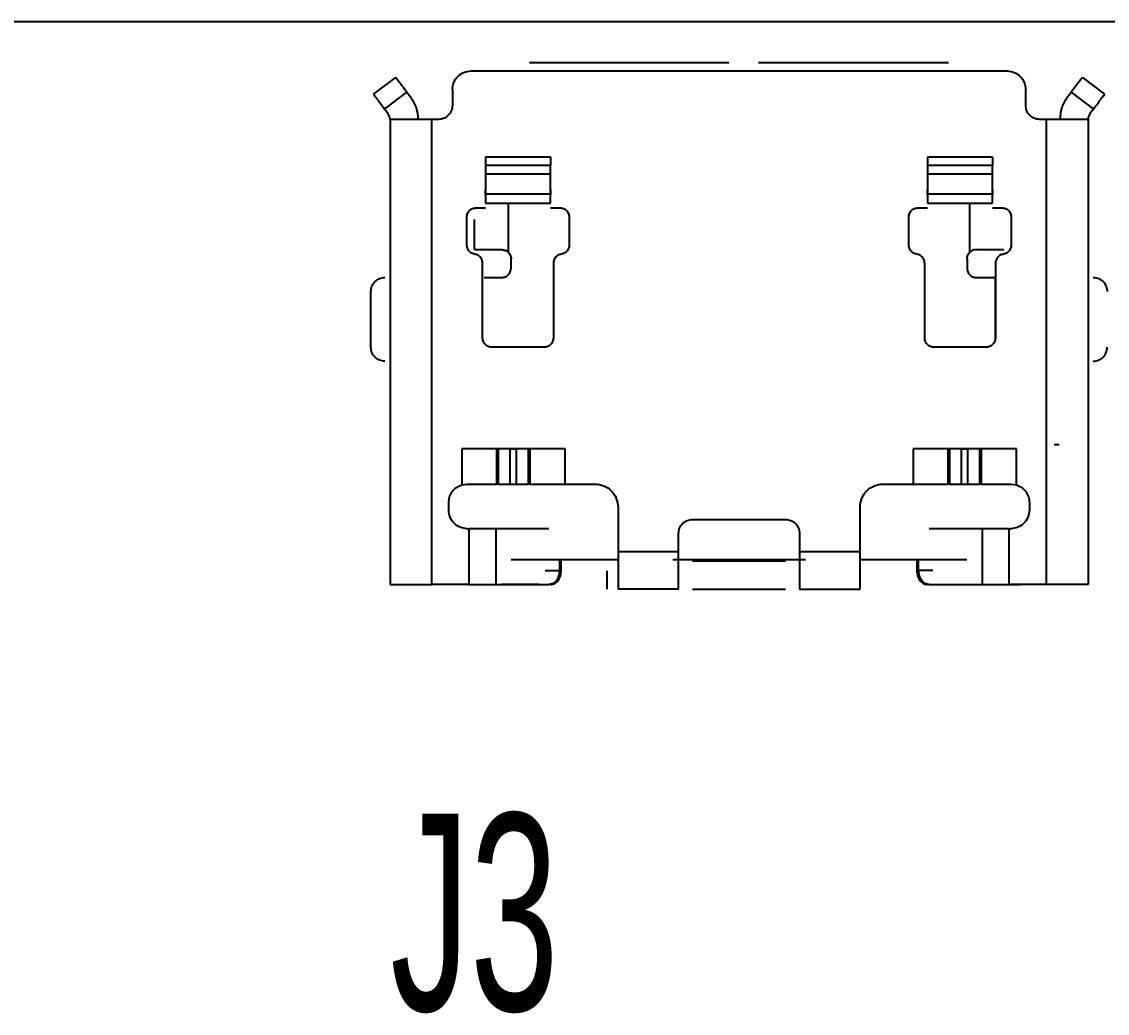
# Model space of a CAD drawing. Header units: millimetres. Extents: x 60 to 360, y 96 to 187.
# Drawn here: x 251.38 to 263.04, y 169.76 to 180.42 of the extents above; entities that cross this region are included whole.
import ezdxf

# ---------------------------------------------------------------- set-up
doc = ezdxf.new("R2010")
doc.units = ezdxf.units.MM
doc.styles.add('SLDTEXTSTYLE0', font='TXT', dxfattribs={"width": 0.605})

msp = doc.modelspace()

# ---------------------------------------------------------------- linework, layer by layer
at = {"color": 7, "linetype": 'Continuous', "lineweight": 25}
for p, q in [((280.978, 180.424), (249.345, 180.424)), ((256.204, 179.894), (261.964, 179.894)), ((256.834, 179.984), (258.974, 179.984)), ((259.294, 179.984), (261.334, 179.984)), ((255.155, 179.644), (255.395, 179.825)), ((262.773, 179.825), (263.012, 179.644)), ((255.276, 179.484), (255.515, 179.665)), ((255.515, 179.665), (255.553, 179.615)), ((256.004, 179.694), (256.004, 179.524)), ((262.164, 179.524), (262.164, 179.694)), ((262.614, 179.615), (262.652, 179.665)), ((262.652, 179.665), (262.892, 179.484)), ((255.314, 179.434), (255.276, 179.484)), ((262.892, 179.484), (262.854, 179.434)), ((255.334, 179.374), (255.334, 174.374)), ((255.854, 179.374), (255.784, 179.374)), ((255.784, 174.374), (255.784, 179.374)), ((262.384, 179.374), (262.314, 179.374)), ((262.384, 179.374), (262.384, 174.374)), ((262.834, 179.374), (262.834, 174.374)), ((257.059, 178.966), (256.359, 178.966)), ((261.809, 178.966), (261.109, 178.966)), ((257.059, 178.879), (256.359, 178.879)), ((256.359, 178.879), (256.359, 178.787)), ((257.059, 178.787), (257.059, 178.879)), ((261.809, 178.879), (261.109, 178.879)), ((261.109, 178.879), (261.109, 178.787)), ((261.809, 178.787), (261.809, 178.879)), ((256.359, 178.787), (257.059, 178.787)), ((256.359, 178.787), (256.359, 178.574)), ((257.059, 178.574), (257.059, 178.787)), ((261.109, 178.787), (261.809, 178.787)), ((261.109, 178.787), (261.109, 178.574)), ((261.809, 178.574), (261.809, 178.787)), ((256.359, 178.562), (256.359, 178.619)), ((257.059, 178.619), (257.059, 178.562)), ((261.109, 178.562), (261.109, 178.619)), ((261.809, 178.619), (261.809, 178.562)), ((256.359, 178.574), (257.059, 178.574)), ((256.359, 178.574), (256.359, 178.474)), ((257.059, 178.474), (257.059, 178.574)), ((261.109, 178.574), (261.809, 178.574)), ((261.109, 178.574), (261.109, 178.474)), ((261.809, 178.474), (261.809, 178.574)), ((256.259, 178.424), (256.359, 178.424)), ((256.359, 178.474), (257.059, 178.474)), ((257.059, 178.424), (257.159, 178.424)), ((261.009, 178.424), (261.109, 178.424)), ((261.109, 178.474), (261.809, 178.474)), ((261.809, 178.424), (261.909, 178.424)), ((256.159, 178.024), (256.159, 178.324)), ((257.259, 178.324), (257.259, 178.024)), ((260.909, 178.024), (260.909, 178.324)), ((262.009, 178.324), (262.009, 178.024)), ((256.329, 177.024), (256.329, 177.826)), ((256.634, 177.774), (256.634, 177.874)), ((257.089, 177.826), (257.089, 177.024)), ((261.079, 177.024), (261.079, 177.826)), ((261.534, 177.874), (261.534, 177.774)), ((261.839, 177.826), (261.839, 177.024)), ((256.347, 177.674), (256.534, 177.674)), ((261.634, 177.674), (261.83, 177.674)), ((261.83, 177.674), (261.838, 177.674)), ((261.838, 177.674), (261.838, 177.018)), ((255.128, 176.924), (255.128, 177.524)), ((256.989, 176.924), (256.429, 176.924)), ((261.739, 176.924), (261.179, 176.924)), ((256.104, 175.834), (256.104, 175.444)), ((257.214, 175.834), (256.104, 175.834)), ((256.478, 175.834), (256.478, 175.454)), ((256.5, 175.454), (256.5, 175.834)), ((256.625, 175.454), (256.625, 175.834)), ((256.625, 175.834), (256.693, 175.834)), ((256.625, 175.834), (256.693, 175.834)), ((256.693, 175.834), (256.625, 175.834)), ((256.693, 175.454), (256.693, 175.834)), ((256.818, 175.834), (256.818, 175.454)), ((256.84, 175.454), (256.84, 175.834)), ((257.214, 175.454), (257.214, 175.834)), ((260.954, 175.834), (260.954, 175.454)), ((262.064, 175.834), (260.954, 175.834)), ((261.328, 175.834), (261.328, 175.454)), ((261.35, 175.454), (261.35, 175.834)), ((261.475, 175.454), (261.475, 175.834)), ((261.475, 175.834), (261.543, 175.834)), ((261.475, 175.834), (261.543, 175.834)), ((261.543, 175.834), (261.475, 175.834)), ((261.543, 175.454), (261.543, 175.834)), ((261.668, 175.834), (261.668, 175.454)), ((261.69, 175.454), (261.69, 175.834)), ((262.064, 175.444), (262.064, 175.834)), ((256.104, 175.444), (256.164, 175.454)), ((256.5, 175.454), (256.478, 175.454)), ((256.625, 175.454), (256.693, 175.454)), ((256.84, 175.454), (256.818, 175.454)), ((257.214, 175.454), (257.534, 175.454)), ((260.634, 175.454), (260.954, 175.454)), ((261.35, 175.454), (261.328, 175.454)), ((261.475, 175.454), (261.543, 175.454)), ((261.69, 175.454), (261.668, 175.454)), ((262.004, 175.454), (262.064, 175.444)), ((255.964, 175.174), (255.964, 175.254)), ((262.204, 175.254), (262.204, 175.174)), ((257.784, 175.204), (257.784, 174.724)), ((260.384, 174.724), (260.384, 175.204)), ((258.584, 175.074), (259.584, 175.074)), ((256.164, 174.974), (256.179, 174.974)), ((256.179, 174.974), (256.179, 174.374)), ((257.04, 174.974), (256.469, 174.974)), ((256.469, 174.974), (256.469, 174.374)), ((258.434, 174.724), (258.434, 174.924)), ((259.734, 174.924), (259.734, 174.724)), ((261.699, 174.974), (261.128, 174.974)), ((261.699, 174.374), (261.699, 174.974)), ((261.988, 174.974), (262.004, 174.974)), ((261.988, 174.374), (261.988, 174.974)), ((256.635, 174.644), (257.784, 174.644)), ((257.154, 174.644), (257.154, 174.524)), ((257.173, 174.524), (257.173, 174.644)), ((258.434, 174.724), (257.784, 174.724)), ((258.371, 174.644), (259.797, 174.644)), ((260.384, 174.724), (259.734, 174.724)), ((260.384, 174.644), (261.533, 174.644)), ((260.995, 174.644), (260.995, 174.524)), ((261.013, 174.524), (261.013, 174.644)), ((257, 174.524), (257.154, 174.524)), ((257.664, 174.522), (257.664, 174.324)), ((259.584, 174.624), (258.584, 174.624)), ((261.168, 174.524), (261.013, 174.524)), ((256.179, 174.374), (255.784, 174.374)), ((256.058, 174.374), (255.944, 174.374)), ((256.469, 174.374), (257.04, 174.374)), ((256.934, 174.374), (256.535, 174.374)), ((258.434, 174.324), (257.784, 174.324)), ((258.584, 174.324), (259.584, 174.324)), ((259.734, 174.324), (260.384, 174.324)), ((261.128, 174.374), (261.699, 174.374)), ((261.234, 174.374), (261.633, 174.374)), ((262.384, 174.374), (261.988, 174.374)), ((262.224, 174.374), (262.109, 174.374))]:
    msp.add_line(p, q, dxfattribs=at)
at = {"color": 8, "linetype": 'Continuous', "lineweight": 25}
for p, q in [((256.604, 178.474), (256.604, 177.945)), ((261.564, 177.945), (261.564, 178.474)), ((256.24, 177.974), (256.24, 178.296))]:
    msp.add_line(p, q, dxfattribs=at)
at = {"color": 7, "linetype": 'Continuous', "lineweight": 25}
for points, knots in [([(256.004, 179.694), (256.007, 179.72), (256.013, 179.772), (256.059, 179.839), (256.125, 179.885), (256.178, 179.891), (256.204, 179.894)], [0, 0, 0, 0, 0.249997, 0.499998, 0.750005, 1, 1, 1, 1]), ([(261.964, 179.894), (261.99, 179.891), (262.043, 179.885), (262.109, 179.839), (262.155, 179.772), (262.161, 179.72), (262.164, 179.694)], [0, 0, 0, 0, 0.250004, 0.5, 0.750005, 1, 1, 1, 1]), ([(255.515, 179.665), (255.5, 179.686), (255.468, 179.728), (255.428, 179.78), (255.4, 179.817), (255.397, 179.822), (255.395, 179.825)], [0, 0, 0, 0, 0.249998, 0.499999, 0.75, 1, 1, 1, 1]), ([(262.773, 179.825), (262.771, 179.822), (262.767, 179.817), (262.739, 179.78), (262.7, 179.728), (262.668, 179.686), (262.652, 179.665)], [0, 0, 0, 0, 0.249999, 0.500001, 0.750002, 1, 1, 1, 1]), ([(255.155, 179.644), (255.157, 179.642), (255.161, 179.637), (255.189, 179.6), (255.229, 179.547), (255.26, 179.505), (255.276, 179.484)], [0, 0, 0, 0, 0.249999, 0.5, 0.75, 1, 1, 1, 1]), ([(262.892, 179.484), (262.908, 179.505), (262.939, 179.547), (262.979, 179.6), (263.007, 179.637), (263.011, 179.642), (263.012, 179.644)], [0, 0, 0, 0, 0.250006, 0.500004, 0.750001, 1, 1, 1, 1]), ([(255.553, 179.615), (255.577, 179.578), (255.623, 179.504), (255.63, 179.417), (255.634, 179.374)], [0, 0, 0, 0, 0.499991, 1, 1, 1, 1]), ([(262.534, 179.374), (262.538, 179.417), (262.545, 179.504), (262.591, 179.578), (262.614, 179.615)], [0, 0, 0, 0, 0.500008, 1, 1, 1, 1]), ([(255.334, 179.374), (255.333, 179.385), (255.331, 179.406), (255.32, 179.425), (255.314, 179.434)], [0, 0, 0, 0, 0.500017, 1, 1, 1, 1]), ([(256.004, 179.524), (256.002, 179.504), (255.997, 179.465), (255.962, 179.415), (255.913, 179.381), (255.874, 179.376), (255.854, 179.374)], [0, 0, 0, 0, 0.250002, 0.5, 0.749998, 1, 1, 1, 1]), ([(262.314, 179.374), (262.294, 179.376), (262.255, 179.381), (262.205, 179.415), (262.171, 179.465), (262.166, 179.504), (262.164, 179.524)], [0, 0, 0, 0, 0.2499992, 0.5000082, 0.7500039, 1, 1, 1, 1]), ([(262.854, 179.434), (262.848, 179.425), (262.837, 179.406), (262.835, 179.385), (262.834, 179.374)], [0, 0, 0, 0, 0.499983, 1, 1, 1, 1]), ([(255.784, 179.374), (255.725, 179.374), (255.607, 179.374), (255.458, 179.374), (255.354, 179.374), (255.341, 179.374), (255.334, 179.374)], [0, 0, 0, 0, 0.249999, 0.499998, 0.749999, 1, 1, 1, 1]), ([(262.834, 179.374), (262.827, 179.374), (262.814, 179.374), (262.71, 179.374), (262.561, 179.374), (262.443, 179.374), (262.384, 179.374)], [0, 0, 0, 0, 0.250001, 0.499998, 0.749996, 1, 1, 1, 1]), ([(256.359, 178.966), (256.359, 178.957), (256.359, 178.94), (256.359, 178.915), (256.359, 178.894), (256.359, 178.884), (256.359, 178.879)], [0, 0, 0, 0, 0.250029, 0.500004, 0.75, 1, 1, 1, 1]), ([(257.059, 178.966), (257.059, 178.957), (257.059, 178.94), (257.059, 178.915), (257.059, 178.894), (257.059, 178.884), (257.059, 178.879)], [0, 0, 0, 0, 0.250029, 0.500004, 0.75, 1, 1, 1, 1]), ([(261.109, 178.966), (261.109, 178.957), (261.109, 178.94), (261.109, 178.915), (261.109, 178.894), (261.109, 178.884), (261.109, 178.879)], [0, 0, 0, 0, 0.250029, 0.500004, 0.75, 1, 1, 1, 1]), ([(261.809, 178.966), (261.809, 178.957), (261.809, 178.94), (261.809, 178.915), (261.809, 178.894), (261.809, 178.884), (261.809, 178.879)], [0, 0, 0, 0, 0.250029, 0.500004, 0.75, 1, 1, 1, 1]), ([(256.159, 178.324), (256.16, 178.337), (256.163, 178.363), (256.187, 178.396), (256.22, 178.419), (256.246, 178.422), (256.259, 178.424)], [0, 0, 0, 0, 0.249983, 0.499998, 0.749994, 1, 1, 1, 1]), ([(257.159, 178.424), (257.172, 178.422), (257.198, 178.419), (257.231, 178.396), (257.254, 178.363), (257.257, 178.337), (257.259, 178.324)], [0, 0, 0, 0, 0.250006, 0.500002, 0.750017, 1, 1, 1, 1]), ([(260.909, 178.324), (260.91, 178.337), (260.913, 178.363), (260.937, 178.396), (260.97, 178.419), (260.996, 178.422), (261.009, 178.424)], [0, 0, 0, 0, 0.249976, 0.500003, 0.749996, 1, 1, 1, 1]), ([(261.909, 178.424), (261.922, 178.422), (261.948, 178.419), (261.981, 178.396), (262.004, 178.363), (262.007, 178.337), (262.009, 178.324)], [0, 0, 0, 0, 0.2499849, 0.5000023, 0.7500197, 1, 1, 1, 1]), ([(256.244, 177.925), (256.232, 177.928), (256.209, 177.934), (256.182, 177.957), (256.163, 177.988), (256.16, 178.012), (256.159, 178.024)], [0, 0, 0, 0, 0.249988, 0.5, 0.750024, 1, 1, 1, 1]), ([(257.259, 178.024), (257.258, 178.012), (257.255, 177.988), (257.236, 177.957), (257.208, 177.934), (257.185, 177.928), (257.174, 177.925)], [0, 0, 0, 0, 0.249973, 0.500006, 0.750016, 1, 1, 1, 1]), ([(260.994, 177.925), (260.982, 177.928), (260.959, 177.934), (260.932, 177.957), (260.913, 177.988), (260.91, 178.012), (260.909, 178.024)], [0, 0, 0, 0, 0.250006, 0.500013, 0.75003, 1, 1, 1, 1]), ([(262.009, 178.024), (262.008, 178.012), (262.005, 177.988), (261.986, 177.957), (261.958, 177.934), (261.935, 177.928), (261.924, 177.925)], [0, 0, 0, 0, 0.249976, 0.5, 0.750012, 1, 1, 1, 1]), ([(256.24, 177.974), (256.283, 177.974), (256.368, 177.974), (256.478, 177.974), (256.534, 177.974)], [0, 0, 0, 0, 0.500003, 1, 1, 1, 1]), ([(256.329, 177.826), (256.328, 177.838), (256.325, 177.862), (256.306, 177.892), (256.278, 177.916), (256.255, 177.922), (256.244, 177.925)], [0, 0, 0, 0, 0.249998, 0.500008, 0.750017, 1, 1, 1, 1]), ([(256.534, 177.974), (256.546, 177.972), (256.565, 177.97), (256.588, 177.959), (256.599, 177.95), (256.604, 177.945)], [0, 0, 0, 0, 0.4747331, 0.7311775, 1, 1, 1, 1]), ([(256.604, 177.945), (256.608, 177.94), (256.617, 177.93), (256.627, 177.913), (256.633, 177.894), (256.634, 177.88), (256.634, 177.874)], [0, 0, 0, 0, 0.250029, 0.500049, 0.750027, 1, 1, 1, 1]), ([(257.174, 177.925), (257.162, 177.922), (257.139, 177.916), (257.112, 177.892), (257.093, 177.862), (257.09, 177.838), (257.089, 177.826)], [0, 0, 0, 0, 0.249987, 0.499999, 0.749999, 1, 1, 1, 1]), ([(261.079, 177.826), (261.078, 177.838), (261.075, 177.862), (261.056, 177.892), (261.028, 177.916), (261.005, 177.922), (260.994, 177.925)], [0, 0, 0, 0, 0.250001, 0.500001, 0.750013, 1, 1, 1, 1]), ([(261.534, 177.874), (261.534, 177.88), (261.535, 177.894), (261.541, 177.913), (261.55, 177.93), (261.559, 177.94), (261.564, 177.945)], [0, 0, 0, 0, 0.249973, 0.499951, 0.749971, 1, 1, 1, 1]), ([(261.634, 177.974), (261.621, 177.973), (261.595, 177.97), (261.574, 177.954), (261.564, 177.945)], [0, 0, 0, 0, 0.500722, 1, 1, 1, 1]), ([(261.634, 177.974), (261.689, 177.974), (261.8, 177.974), (261.885, 177.974), (261.928, 177.974)], [0, 0, 0, 0, 0.500002, 1, 1, 1, 1]), ([(261.924, 177.925), (261.912, 177.922), (261.889, 177.916), (261.862, 177.892), (261.843, 177.862), (261.84, 177.838), (261.839, 177.826)], [0, 0, 0, 0, 0.250005, 0.500011, 0.750005, 1, 1, 1, 1]), ([(255.128, 177.524), (255.131, 177.543), (255.135, 177.583), (255.17, 177.632), (255.219, 177.667), (255.259, 177.672), (255.278, 177.674)], [0, 0, 0, 0, 0.249999, 0.500002, 0.75001, 1, 1, 1, 1]), ([(256.534, 177.674), (256.547, 177.675), (256.573, 177.678), (256.606, 177.701), (256.629, 177.734), (256.632, 177.761), (256.634, 177.774)], [0, 0, 0, 0, 0.250005, 0.5, 0.749995, 1, 1, 1, 1]), ([(261.534, 177.774), (261.535, 177.761), (261.538, 177.734), (261.562, 177.701), (261.595, 177.678), (261.621, 177.675), (261.634, 177.674)], [0, 0, 0, 0, 0.249999, 0.500004, 0.749997, 1, 1, 1, 1]), ([(262.891, 177.674), (262.911, 177.672), (262.95, 177.667), (263, 177.632), (263.034, 177.583), (263.039, 177.543), (263.041, 177.524)], [0, 0, 0, 0, 0.250002, 0.499995, 0.750004, 1, 1, 1, 1]), ([(256.429, 176.924), (256.416, 176.925), (256.39, 176.928), (256.357, 176.951), (256.333, 176.984), (256.33, 177.011), (256.329, 177.024)], [0, 0, 0, 0, 0.249999, 0.500004, 0.749997, 1, 1, 1, 1]), ([(257.089, 177.024), (257.087, 177.011), (257.084, 176.984), (257.061, 176.951), (257.028, 176.928), (257.002, 176.925), (256.989, 176.924)], [0, 0, 0, 0, 0.250003, 0.499996, 0.750001, 1, 1, 1, 1]), ([(261.179, 176.924), (261.166, 176.925), (261.14, 176.928), (261.107, 176.951), (261.083, 176.984), (261.08, 177.011), (261.079, 177.024)], [0, 0, 0, 0, 0.249996, 0.5, 0.750004, 1, 1, 1, 1]), ([(261.839, 177.024), (261.837, 177.011), (261.834, 176.984), (261.811, 176.951), (261.778, 176.928), (261.752, 176.925), (261.739, 176.924)], [0, 0, 0, 0, 0.250002, 0.500012, 0.750021, 1, 1, 1, 1]), ([(255.278, 176.774), (255.259, 176.776), (255.219, 176.781), (255.17, 176.815), (255.135, 176.865), (255.131, 176.904), (255.128, 176.924)], [0, 0, 0, 0, 0.249993, 0.5000048, 0.7499978, 1, 1, 1, 1]), ([(262.891, 176.774), (262.911, 176.776), (262.95, 176.781), (263, 176.815), (263.034, 176.865), (263.039, 176.904), (263.041, 176.924)], [0, 0, 0, 0, 0.250006, 0.500002, 0.750001, 1, 1, 1, 1]), ([(262.524, 175.874), (262.521, 175.874), (262.517, 175.874), (262.481, 175.874), (262.469, 175.874)], [0, 0, 0, 0, 0.666667, 1, 1, 1, 1]), ([(255.964, 175.254), (255.966, 175.275), (255.97, 175.317), (256, 175.374), (256.045, 175.42), (256.084, 175.436), (256.104, 175.444)], [0, 0, 0, 0, 0.249994, 0.499992, 0.749989, 1, 1, 1, 1]), ([(256.164, 175.454), (256.195, 175.454), (256.258, 175.454), (256.344, 175.454), (256.42, 175.454), (256.459, 175.454), (256.478, 175.454)], [0, 0, 0, 0, 0.249998, 0.499998, 0.750001, 1, 1, 1, 1]), ([(256.5, 175.454), (256.507, 175.454), (256.523, 175.454), (256.553, 175.454), (256.588, 175.454), (256.612, 175.454), (256.625, 175.454)], [0, 0, 0, 0, 0.250012, 0.499987, 0.749993, 1, 1, 1, 1]), ([(256.693, 175.454), (256.705, 175.454), (256.73, 175.454), (256.764, 175.454), (256.795, 175.454), (256.81, 175.454), (256.818, 175.454)], [0, 0, 0, 0, 0.250007, 0.500013, 0.749988, 1, 1, 1, 1]), ([(256.84, 175.454), (256.862, 175.454), (256.908, 175.454), (257, 175.454), (257.104, 175.454), (257.177, 175.454), (257.214, 175.454)], [0, 0, 0, 0, 0.249998, 0.499997, 0.749997, 1, 1, 1, 1]), ([(257.534, 175.454), (257.567, 175.45), (257.632, 175.443), (257.715, 175.385), (257.773, 175.302), (257.78, 175.237), (257.784, 175.204)], [0, 0, 0, 0, 0.250005, 0.500006, 0.750002, 1, 1, 1, 1]), ([(260.384, 175.204), (260.388, 175.237), (260.395, 175.302), (260.453, 175.385), (260.536, 175.443), (260.601, 175.45), (260.634, 175.454)], [0, 0, 0, 0, 0.25, 0.499998, 0.750002, 1, 1, 1, 1]), ([(260.954, 175.454), (260.991, 175.454), (261.064, 175.454), (261.168, 175.454), (261.26, 175.454), (261.305, 175.454), (261.328, 175.454)], [0, 0, 0, 0, 0.250003, 0.500003, 0.750002, 1, 1, 1, 1]), ([(261.35, 175.454), (261.357, 175.454), (261.373, 175.454), (261.403, 175.454), (261.438, 175.454), (261.462, 175.454), (261.475, 175.454)], [0, 0, 0, 0, 0.249995, 0.499989, 0.749994, 1, 1, 1, 1]), ([(261.543, 175.454), (261.555, 175.454), (261.58, 175.454), (261.614, 175.454), (261.645, 175.454), (261.66, 175.454), (261.668, 175.454)], [0, 0, 0, 0, 0.250008, 0.499991, 0.749987, 1, 1, 1, 1]), ([(261.69, 175.454), (261.709, 175.454), (261.748, 175.454), (261.824, 175.454), (261.91, 175.454), (261.973, 175.454), (262.004, 175.454)], [0, 0, 0, 0, 0.249999, 0.500002, 0.750002, 1, 1, 1, 1]), ([(262.064, 175.444), (262.084, 175.436), (262.123, 175.42), (262.168, 175.374), (262.198, 175.317), (262.202, 175.275), (262.204, 175.254)], [0, 0, 0, 0, 0.250012, 0.5, 0.750006, 1, 1, 1, 1]), ([(256.164, 174.974), (256.138, 174.977), (256.085, 174.983), (256.019, 175.029), (255.973, 175.095), (255.967, 175.148), (255.964, 175.174)], [0, 0, 0, 0, 0.249997, 0.499998, 0.750005, 1, 1, 1, 1]), ([(262.204, 175.174), (262.201, 175.148), (262.195, 175.095), (262.149, 175.029), (262.083, 174.983), (262.03, 174.977), (262.004, 174.974)], [0, 0, 0, 0, 0.2499983, 0.5, 0.7500017, 1, 1, 1, 1]), ([(258.434, 174.924), (258.436, 174.943), (258.441, 174.983), (258.475, 175.032), (258.525, 175.067), (258.564, 175.072), (258.584, 175.074)], [0, 0, 0, 0, 0.249996, 0.500002, 0.750007, 1, 1, 1, 1]), ([(259.584, 175.074), (259.604, 175.072), (259.643, 175.067), (259.692, 175.032), (259.727, 174.983), (259.732, 174.943), (259.734, 174.924)], [0, 0, 0, 0, 0.2499936, 0.5, 0.7500064, 1, 1, 1, 1]), ([(256.469, 174.974), (256.425, 174.974), (256.338, 174.974), (256.232, 174.974), (256.179, 174.974)], [0, 0, 0, 0, 0.499998, 1, 1, 1, 1]), ([(261.988, 174.974), (261.936, 174.974), (261.83, 174.974), (261.743, 174.974), (261.699, 174.974)], [0, 0, 0, 0, 0.499997, 1, 1, 1, 1]), ([(257.784, 174.724), (257.784, 174.671), (257.784, 174.567), (257.784, 174.434), (257.784, 174.342), (257.784, 174.33), (257.784, 174.324)], [0, 0, 0, 0, 0.249997, 0.499997, 0.75, 1, 1, 1, 1]), ([(258.434, 174.324), (258.434, 174.33), (258.434, 174.342), (258.434, 174.434), (258.434, 174.567), (258.434, 174.671), (258.434, 174.724)], [0, 0, 0, 0, 0.25, 0.500003, 0.750003, 1, 1, 1, 1]), ([(259.734, 174.724), (259.734, 174.671), (259.734, 174.567), (259.734, 174.434), (259.734, 174.342), (259.734, 174.33), (259.734, 174.324)], [0, 0, 0, 0, 0.249997, 0.499997, 0.75, 1, 1, 1, 1]), ([(260.384, 174.324), (260.384, 174.33), (260.384, 174.342), (260.384, 174.434), (260.384, 174.567), (260.384, 174.671), (260.384, 174.724)], [0, 0, 0, 0, 0.25, 0.500003, 0.750003, 1, 1, 1, 1]), ([(257.154, 174.524), (257.153, 174.504), (257.149, 174.465), (257.123, 174.415), (257.085, 174.381), (257.055, 174.376), (257.04, 174.374)], [0, 0, 0, 0, 0.249997, 0.500003, 0.750009, 1, 1, 1, 1]), ([(257.062, 174.374), (257.076, 174.376), (257.105, 174.381), (257.142, 174.415), (257.168, 174.465), (257.171, 174.504), (257.173, 174.524)], [0, 0, 0, 0, 0.249991, 0.499998, 0.750004, 1, 1, 1, 1]), ([(260.995, 174.524), (260.996, 174.504), (261, 174.465), (261.026, 174.415), (261.062, 174.381), (261.092, 174.376), (261.106, 174.374)], [0, 0, 0, 0, 0.249996, 0.500002, 0.750009, 1, 1, 1, 1]), ([(261.128, 174.374), (261.113, 174.376), (261.083, 174.381), (261.045, 174.415), (261.019, 174.465), (261.015, 174.504), (261.013, 174.524)], [0, 0, 0, 0, 0.250003, 0.499998, 0.750004, 1, 1, 1, 1]), ([(255.334, 174.374), (255.341, 174.374), (255.354, 174.374), (255.458, 174.374), (255.607, 174.374), (255.725, 174.374), (255.784, 174.374)], [0, 0, 0, 0, 0.250001, 0.500002, 0.750001, 1, 1, 1, 1]), ([(255.944, 174.374), (255.904, 174.374), (255.845, 174.374), (255.799, 174.374), (255.784, 174.374)], [0, 0, 0, 0, 0.682876, 1, 1, 1, 1]), ([(256.179, 174.374), (256.178, 174.374), (256.159, 174.374), (256.118, 174.374), (256.078, 174.374), (256.058, 174.374)], [0, 0, 0, 0, 0.046486, 0.523248, 1, 1, 1, 1]), ([(256.179, 174.374), (256.232, 174.374), (256.338, 174.374), (256.425, 174.374), (256.469, 174.374)], [0, 0, 0, 0, 0.500002, 1, 1, 1, 1]), ([(261.699, 174.374), (261.743, 174.374), (261.83, 174.374), (261.936, 174.374), (261.988, 174.374)], [0, 0, 0, 0, 0.500003, 1, 1, 1, 1]), ([(261.989, 174.374), (261.99, 174.374), (262.009, 174.374), (262.05, 174.374), (262.09, 174.374), (262.109, 174.374)], [0, 0, 0, 0, 0.046486, 0.523218, 1, 1, 1, 1]), ([(262.384, 174.374), (262.369, 174.374), (262.323, 174.374), (262.264, 174.374), (262.224, 174.374)], [0, 0, 0, 0, 0.3171825, 1, 1, 1, 1]), ([(262.834, 174.374), (262.827, 174.374), (262.814, 174.374), (262.71, 174.374), (262.561, 174.374), (262.443, 174.374), (262.384, 174.374)], [0, 0, 0, 0, 0.250001, 0.499998, 0.749996, 1, 1, 1, 1])]:
    msp.add_open_spline(points, degree=3, knots=knots, dxfattribs=at)

# ---------------------------------------------------------------- texts
at = {"color": 7, "linetype": 'Continuous', "lineweight": 0, "insert": (255.337, 171.911), "char_height": 2.1167, "attachment_point": 1, "style": 'SLDTEXTSTYLE0'}
msp.add_mtext('J3', dxfattribs=at)

doc.saveas('drawing.dxf')
